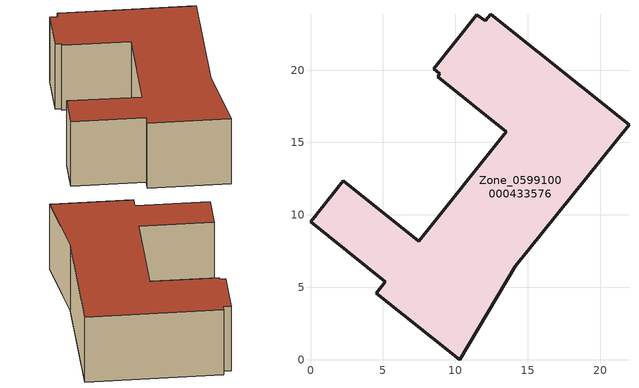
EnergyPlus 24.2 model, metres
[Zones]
Zone_0599100000433576
 floor ground (C_G): 11.5,23.84 12.07,23.41 12.44,23.85 22,16.24 14.14,6.44 10.32,0 4.55,4.6 5.17,5.37 0,9.51 2.28,12.35 7.46,8.19 13.54,15.75 8.79,19.56 8.94,19.74 8.5,20.1 z0
 wall outside (C_F): 10.32,0 14.14,6.44 22,16.24 12.44,23.85 12.07,23.41 11.5,23.84 8.5,20.1 8.94,19.74 8.79,19.56 13.54,15.75 7.46,8.19 2.28,12.35 0,9.51 5.17,5.37 4.55,4.6 10.32,0 z0:6.51
 roof outside (C_R): 12.07,23.41 11.5,23.84 8.5,20.1 8.94,19.74 8.79,19.56 13.54,15.75 7.46,8.19 2.28,12.35 0,9.51 5.17,5.37 4.55,4.6 10.32,0 14.14,6.44 22,16.24 12.44,23.85 z6.51
[BUILDING]
Pand.0599100000433576: North Axis=0; Terrain=City; Loads Convergence Tolerance Value=0.04; Temperature Convergence Tolerance Value=0.4; Solar Distribution=FullExterior; Maximum Number of Warmup Days=25; Minimum Number of Warmup Days=1
[Site:Location]
Rotterdam.The.Hague.AP_ZH_NLD Design_Conditions: Latitude=51.96; Longitude=4.45; Time Zone=1; Elevation=-4.5
[SITE:GROUNDTEMPERATURE:BUILDINGSURFACE]
18, 18, 18, 18, 18, 18, 18, 18, 18, 18, 18, 18
[MATERIAL] Thermal Absorptance=0.9; Solar Absorptance=0.7; Visible Absorptance=0.7
Name | Roughness | Thickness | Conductivity | Density | Specific Heat
G.D.2006-2014 | MediumSmooth | 0.15 | 0.06 | 540 | 1210
F.D.2006-2014 | Rough | 0.3 | 0.12 | 1920 | 840
R.D.2006-2014 | MediumRough | 0.2 | 0.08 | 1500 | 1000
[CONSTRUCTION]
C_G: G.D.2006-2014
C_F: F.D.2006-2014
C_R: R.D.2006-2014
[ZONE]
Zone_0599100000433576: Type=1; Multiplier=1; Ceiling Height=Autocalculate; Volume=Autocalculate; Floor Area=autocalculate; Part of Total Floor Area=Yes
[ZONEINFILTRATION:DESIGNFLOWRATE]
Infil_Zone_0599100000433576: Zone or ZoneList or Space or SpaceList=Zone_0599100000433576; Schedule=AlwaysOn; Design Flow Rate Calculation Method=Flow/Area; Flow Rate per Floor Area=0.0021; Constant Term Coefficient=1; Temperature Term Coefficient=0; Velocity Term Coefficient=0; Velocity Squared Term Coefficient=0
[HVACTEMPLATE:ZONE:IDEALLOADSAIRSYSTEM]
Zone_0599100000433576: Maximum Heating Supply Air Temperature=50; Minimum Cooling Supply Air Temperature=13; Maximum Heating Supply Air Humidity Ratio=0.0156; Minimum Cooling Supply Air Humidity Ratio=0.0077; Heating Limit=NoLimit; Cooling Limit=NoLimit; Dehumidification Control Type=ConstantSensibleHeatRatio; Cooling Sensible Heat Ratio=0.7; Dehumidification Setpoint=60; Humidification Control Type=None; Humidification Setpoint=30; Outdoor Air Method=None; Outdoor Air Flow Rate per Person=0.00944; Outdoor Air Flow Rate per Zone Floor Area=0; Outdoor Air Flow Rate per Zone=0; Demand Controlled Ventilation Type=None; Outdoor Air Economizer Type=NoEconomizer; Heat Recovery Type=None; Sensible Heat Recovery Effectiveness=0.7; Latent Heat Recovery Effectiveness=0.65
[ZONECONTROL:THERMOSTAT]
ThermostatControl_Zone_0599100000433576: Zone or ZoneList=Zone_0599100000433576; Control Type Schedule=DualSetpointControlType; Control 1=Thermostat_Zone_0599100000433576; Temperature Difference Between Cutout And Setpoint=0
[THERMOSTATSETPOINT:DUALSETPOINT]
Thermostat_Zone_0599100000433576: Heating Setpoint Temperature Schedule=HeatingSetpoint_Zone_0599100000433576; Cooling Setpoint Temperature Schedule=CoolingSetpoint_Zone_0599100000433576
[SCHEDULE:COMPACT]
HeatingSetpoint_Zone_0599100000433576: Through: 12/31, For: AllDays, Until: 24:00, 21
CoolingSetpoint_Zone_0599100000433576: Through: 12/31, For: AllDays, Until: 24:00, 24
DualSetpointControlType: Through: 12/31, For: AllDays, Until: 24:00, 4
AlwaysOn: Through: 12/31, For: AllDays, Until: 24:00, 1
